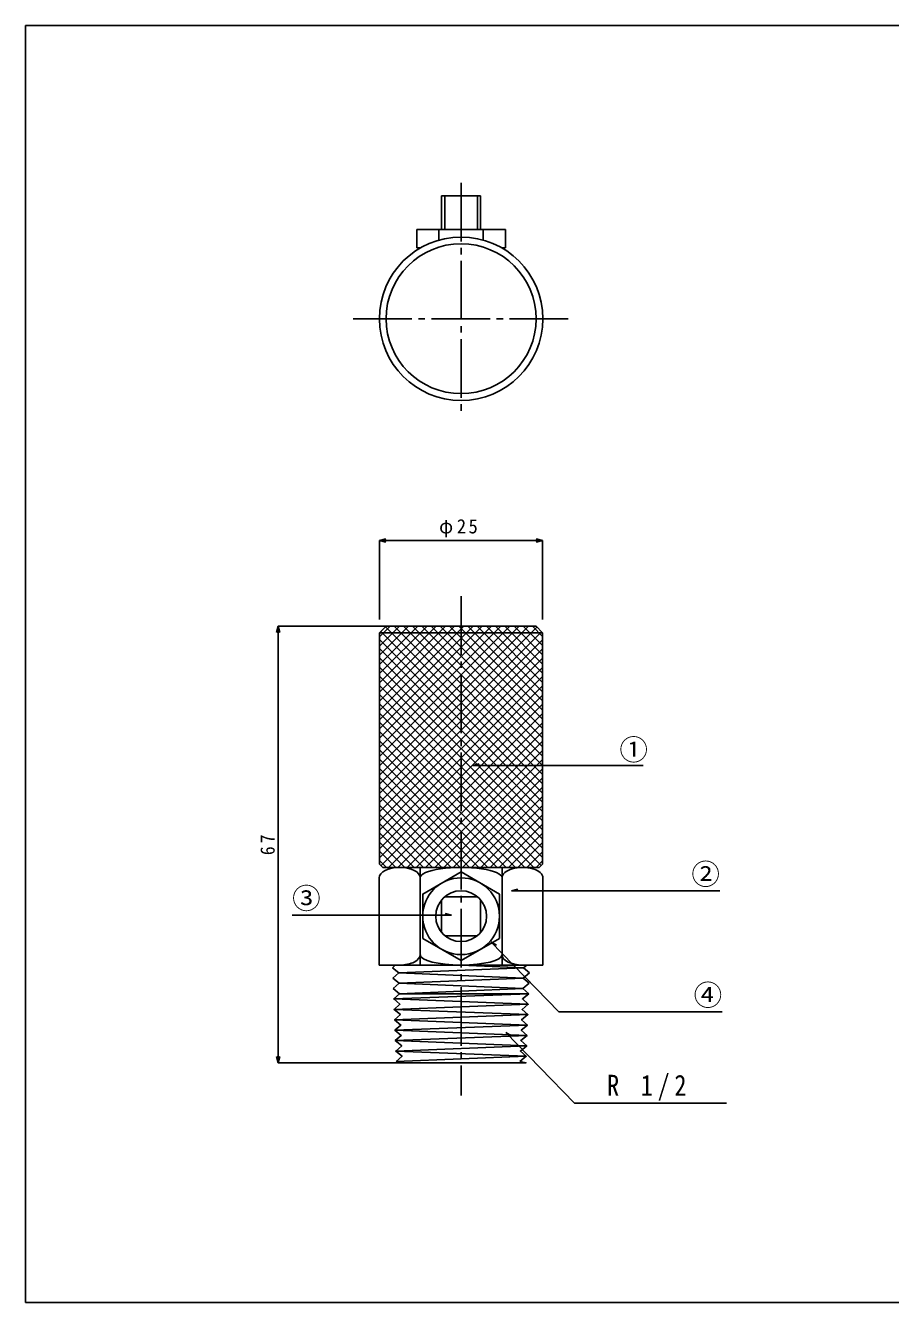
# Model space of a CAD drawing. Units: millimetres on the paper. Extents: x -140 to 140, y -97 to 99.
# Drawn here: x -139.9 to -7.3, y -96.9 to 99.1 of the extents above; entities that cross this region are included whole.
import ezdxf
from ezdxf.enums import TextEntityAlignment as Align

# ---------------------------------------------------------------- set-up
doc = ezdxf.new("R2010")
doc.units = ezdxf.units.MM
doc.linetypes.add('CHAIN2', pattern=[12, 9, -1, 1, -1])
for name, color, linetype in [('0-0_図面枠', 7, 'Continuous'), ('0-1_ノズル', 3, 'Continuous'), ('0-2', 4, 'Continuous'), ('0-6', 7, 'Continuous')]:
    doc.layers.add(name, color=color, linetype=linetype)
doc.styles.add('ＭＳ ゴシック', font='')
doc.styles.get('ＭＳ ゴシック').set_extended_font_data('MS Gothic')

msp = doc.modelspace()

# ---------------------------------------------------------------- linework, layer by layer
at = {"layer": '0-0_図面枠', "color": 5}
msp.add_line((-139.949, 99.1), (140.051, 99.1), dxfattribs=at)
msp.add_line((-139.949, 99.1), (140.051, 99.1), dxfattribs=at)
msp.add_lwpolyline([(-139.949, 99.1), (-139.949, -96.9), (140.051, -96.9), (140.051, 99.1)], dxfattribs=at)
msp.add_lwpolyline([(-139.949, 99.1), (-139.949, -96.9), (140.051, -96.9), (140.051, 99.1)], dxfattribs=at)
at = {"layer": '0-1_ノズル', "color": 7, "linetype": 'CHAIN2'}
for p, q in [((-73.135, 74.975), (-73.135, 39.22)), ((-89.695, 54.097), (-56.575, 54.097)), ((-73.135, 11.497), (-73.135, -65.114))]:
    msp.add_line(p, q, dxfattribs=at)
at = {"layer": '0-1_ノズル'}
for p, q in [((-76.135, 67.775), (-76.135, 72.975)), ((-76.135, 72.975), (-70.135, 72.975)), ((-75.627, 67.775), (-75.627, 72.975)), ((-70.643, 67.775), (-70.643, 72.975)), ((-70.135, 67.775), (-70.135, 72.975)), ((-79.935, 64.975), (-79.935, 67.775)), ((-79.935, 67.775), (-66.335, 67.775)), ((-76.535, 66.168), (-76.535, 67.775)), ((-69.735, 66.168), (-69.735, 67.775)), ((-66.335, 64.975), (-66.335, 67.775)), ((-79.374, 64.975), (-79.935, 64.975)), ((-66.335, 64.975), (-66.895, 64.975)), ((-85.635, 5.886), (-84.635, 6.886)), ((-85.635, -29.614), (-85.635, 5.886)), ((-85.635, 5.886), (-60.635, 5.886)), ((-61.635, 6.886), (-84.635, 6.886)), ((-60.635, 5.886), (-61.635, 6.886)), ((-60.635, -29.614), (-60.635, 5.886)), ((-85.135, -30.114), (-85.635, -29.614)), ((-61.135, -30.114), (-85.135, -30.114)), ((-82.555, -30.114), (-63.715, -30.114)), ((-79.415, -30.114), (-79.415, -45.114)), ((-66.855, -30.114), (-66.855, -45.114)), ((-61.135, -30.114), (-60.635, -29.614)), ((-85.695, -31.714), (-85.695, -45.114)), ((-60.575, -31.714), (-60.575, -45.114)), ((-75.635, -34.614), (-76.135, -35.114)), ((-76.135, -40.114), (-76.135, -35.114)), ((-70.635, -34.614), (-75.635, -34.614)), ((-70.135, -35.114), (-70.635, -34.614)), ((-70.135, -35.114), (-70.135, -40.114)), ((-76.135, -40.114), (-75.635, -40.614)), ((-70.635, -40.614), (-75.635, -40.614)), ((-70.635, -40.614), (-70.135, -40.114)), ((-85.695, -45.114), (-60.575, -45.114)), ((-83.225, -45.114), (-83.673, -45.514)), ((-83.673, -45.514), (-82.71, -46.314)), ((-82.71, -46.314), (-83.606, -47.114)), ((-62.642, -46.314), (-63.6, -47.114)), ((-63.538, -45.514), (-62.642, -46.314)), ((-83.606, -47.114), (-82.643, -47.914)), ((-82.643, -47.914), (-83.54, -48.714)), ((-83.54, -48.714), (-82.576, -49.514)), ((-62.704, -47.914), (-63.661, -48.714)), ((-63.661, -48.714), (-62.765, -49.514)), ((-63.6, -47.114), (-62.704, -47.914)), ((-62.765, -49.514), (-83.473, -50.314)), ((-83.104, -59.914), (-82.135, -60.114)), ((-64.118, -60.114), (-82.135, -60.114)), ((-63.135, -59.114), (-64.11, -59.914))]:
    msp.add_line(p, q, dxfattribs=at)
at = {"layer": '0-1_ノズル', "color": 7}
for p, q in [((-71.319, -14.475), (-70.353, -14.216)), ((-71.319, -14.475), (-45.203, -14.475)), ((-65.4, -33.725), (-64.434, -33.466)), ((-65.4, -33.725), (-33.434, -33.725)), ((-74.607, -37.436), (-75.573, -37.177)), ((-74.607, -37.436), (-99.06, -37.436)), ((-68.575, -41.551), (-67.717, -42.064)), ((-68.575, -41.551), (-58.156, -52.291)), ((-58.156, -52.291), (-33.085, -52.291)), ((-66.256, -55.48), (-65.398, -55.993)), ((-66.256, -55.48), (-55.738, -66.322)), ((-55.738, -66.322), (-32.422, -66.322))]:
    msp.add_line(p, q, dxfattribs=at)
at = {"layer": '0-1_ノズル'}
msp.add_lwpolyline([(-73.135, -30.814), (-79.024, -34.214), (-79.024, -41.014), (-73.135, -44.414), (-67.246, -41.014), (-67.246, -34.214)], close=True, dxfattribs=at)
for points in [[(-62.765, -49.514), (-82.576, -49.514), (-63.661, -48.714), (-82.643, -47.914), (-63.6, -47.114), (-82.71, -46.314), (-63.538, -45.514)], [(-63.059, -45.114), (-63.538, -45.514), (-73.157, -45.114)], [(-82.576, -49.514), (-83.473, -50.314), (-62.827, -51.114), (-83.412, -51.914), (-62.889, -52.714), (-83.35, -53.514), (-62.95, -54.314), (-83.289, -55.114), (-63.012, -55.914), (-83.227, -56.714), (-63.073, -57.514), (-83.165, -58.314), (-63.135, -59.114), (-83.104, -59.914)], [(-83.473, -50.314), (-82.51, -51.114), (-83.412, -51.914), (-82.443, -52.714), (-83.35, -53.514), (-82.376, -54.314), (-83.289, -55.114), (-82.31, -55.914), (-83.227, -56.714), (-82.243, -57.514), (-83.165, -58.314), (-82.176, -59.114), (-83.104, -59.914)], [(-62.765, -49.514), (-63.723, -50.314), (-62.827, -51.114), (-63.787, -51.914), (-62.889, -52.714), (-63.852, -53.514), (-62.95, -54.314), (-63.916, -55.114), (-63.012, -55.914), (-63.981, -56.714), (-63.073, -57.514), (-64.045, -58.314), (-63.135, -59.114)], [(-64.11, -59.914), (-63.173, -60.1), (-64.118, -60.114)]]:
    msp.add_lwpolyline(points, dxfattribs=at)
for centre, radius in [((-73.135, 54.097), 12.54), ((-73.135, 54.097), 11.5), ((-73.135, -37.614), 5.889), ((-73.135, -37.614), 3.9)]:
    msp.add_circle(centre, radius, dxfattribs=at)
for centre, major_axis, ratio, start_param, end_param in [((-82.555, -31.714), (-3.14, 0), 0.509554, 3.1415927, 6.2831853), ((-73.135, -31.714), (6.28, 0), 0.254777, 6.2831853, 9.424778), ((-63.715, -31.714), (3.14, 0), 0.509554, 0, 3.1415927), ((-82.555, -43.514), (-3.14, 0), 0.509554, 1.5707963, 3.1415927), ((-73.135, -43.514), (6.28, 0), 0.254777, 3.1415927, 6.2831853), ((-63.715, -43.514), (3.14, 0), 0.509554, 3.1415927, 4.712389)]:
    msp.add_ellipse(centre, major_axis=major_axis, ratio=ratio, start_param=start_param, end_param=end_param, dxfattribs=at)
at = {"layer": '0-2'}
for p, q in [((-64.224, 6.886), (-85.635, -14.524)), ((-65.638, 6.886), (-85.635, -13.11)), ((-62.81, 6.886), (-85.635, -15.939)), ((-72.709, 6.886), (-85.635, -6.039)), ((-71.295, 6.886), (-85.635, -7.453)), ((-69.881, 6.886), (-85.635, -8.867)), ((-68.467, 6.886), (-85.635, -10.282)), ((-67.053, 6.886), (-85.635, -11.696)), ((-84.023, 6.886), (-85.635, 5.275)), ((-74.124, 6.886), (-85.635, -4.625)), ((-75.538, 6.886), (-85.635, -3.211)), ((-76.952, 6.886), (-85.635, -1.796)), ((-78.366, 6.886), (-85.635, -0.382)), ((-79.78, 6.886), (-85.635, 1.032)), ((-81.195, 6.886), (-85.635, 2.446)), ((-82.609, 6.886), (-85.635, 3.86)), ((-60.808, 6.06), (-85.635, -18.767)), ((-61.515, 6.767), (-85.594, -17.312)), ((-60.635, -18.706), (-85.431, 6.09)), ((-60.635, -17.291), (-84.723, 6.797)), ((-60.635, -15.877), (-83.398, 6.886)), ((-60.635, -14.463), (-81.984, 6.886)), ((-60.635, -13.049), (-80.57, 6.886)), ((-60.635, -11.635), (-79.155, 6.886)), ((-60.635, -10.22), (-77.741, 6.886)), ((-60.635, -8.806), (-76.327, 6.886)), ((-60.635, -7.392), (-74.913, 6.886)), ((-60.635, -5.978), (-73.499, 6.886)), ((-62.81, 6.886), (-73.135, -3.439)), ((-60.635, -4.563), (-72.084, 6.886)), ((-60.635, -3.149), (-70.67, 6.886)), ((-60.635, -1.735), (-69.256, 6.886)), ((-60.635, -0.321), (-67.842, 6.886)), ((-60.635, 1.093), (-66.428, 6.886)), ((-60.635, 2.508), (-65.013, 6.886)), ((-60.635, 3.922), (-63.599, 6.886)), ((-60.635, 5.336), (-62.185, 6.886)), ((-60.635, -20.12), (-85.635, 4.88)), ((-60.635, 4.819), (-85.635, -20.181)), ((-60.635, -21.534), (-85.635, 3.466)), ((-60.635, 3.405), (-85.635, -21.595)), ((-60.635, -22.948), (-85.635, 2.052)), ((-60.635, 1.99), (-85.635, -23.01)), ((-60.635, -24.362), (-85.635, 0.638)), ((-60.635, 0.576), (-85.635, -24.424)), ((-60.635, -25.777), (-85.635, -0.777)), ((-60.635, -0.838), (-85.523, -25.726)), ((-60.635, -27.191), (-85.635, -2.191)), ((-60.635, -2.252), (-85.635, -27.252)), ((-60.635, -28.605), (-85.635, -3.605)), ((-60.635, -3.666), (-85.635, -28.666)), ((-60.837, -29.817), (-85.635, -5.019)), ((-60.635, -5.081), (-85.401, -29.847)), ((-61.954, -30.114), (-85.635, -6.434)), ((-60.635, -6.495), (-84.254, -30.114)), ((-63.369, -30.114), (-85.635, -7.848)), ((-64.783, -30.114), (-85.635, -9.262)), ((-60.635, -7.909), (-82.839, -30.114)), ((-60.635, -9.323), (-81.425, -30.114)), ((-66.197, -30.114), (-85.635, -10.676)), ((-60.635, -10.738), (-80.011, -30.114)), ((-67.611, -30.114), (-85.635, -12.09)), ((-69.026, -30.114), (-85.635, -13.505)), ((-60.635, -12.152), (-78.597, -30.114)), ((-60.635, -13.566), (-77.182, -30.114)), ((-70.44, -30.114), (-85.635, -14.919)), ((-60.635, -14.98), (-75.768, -30.114)), ((-71.854, -30.114), (-85.635, -16.333)), ((-60.635, -16.394), (-74.354, -30.114)), ((-73.268, -30.114), (-85.635, -17.747)), ((-74.682, -30.114), (-85.635, -19.161)), ((-60.635, -17.809), (-72.94, -30.114)), ((-60.635, -19.223), (-71.526, -30.114)), ((-76.097, -30.114), (-85.635, -20.576)), ((-60.635, -20.637), (-70.111, -30.114)), ((-77.511, -30.114), (-85.635, -21.99)), ((-78.925, -30.114), (-85.635, -23.404)), ((-60.635, -22.051), (-68.697, -30.114)), ((-60.635, -23.465), (-67.283, -30.114)), ((-80.339, -30.114), (-85.635, -24.818)), ((-60.635, -24.88), (-65.869, -30.114)), ((-81.753, -30.114), (-85.635, -26.233)), ((-60.635, -26.294), (-64.455, -30.114)), ((-83.168, -30.114), (-85.635, -27.647)), ((-84.582, -30.114), (-85.635, -29.061)), ((-60.635, -27.708), (-63.04, -30.114)), ((-60.635, -29.122), (-61.626, -30.114))]:
    msp.add_line(p, q, dxfattribs=at)
at = {"layer": '0-6'}
for p, q in [((-85.635, 20.045), (-84.669, 20.304)), ((-85.635, 20.045), (-60.635, 20.045)), ((-85.635, 20.045), (-84.669, 19.786)), ((-85.635, 20.045), (-85.635, 7.929)), ((-60.635, 20.045), (-61.601, 20.304)), ((-60.635, 20.045), (-61.601, 19.786)), ((-60.635, 20.045), (-60.635, 7.929)), ((-101.201, 6.886), (-101.46, 5.92)), ((-101.201, -60.114), (-101.201, 6.886)), ((-101.201, 6.886), (-100.943, 5.92)), ((-101.201, 6.886), (-78.501, 6.886)), ((-101.201, -60.114), (-101.46, -59.148)), ((-101.201, -60.114), (-100.943, -59.148)), ((-101.201, -60.114), (-78.501, -60.114)), ((-101.201, -60.114), (-78.501, -60.114))]:
    msp.add_line(p, q, dxfattribs=at)

# ---------------------------------------------------------------- texts
at = {"layer": '0-1_ノズル', "color": 7, "style": 'ＭＳ ゴシック'}
for s, p in [('①', (-48.852, -14.622)), ('②', (-37.812, -33.725)), ('③', (-99.06, -37.436)), ('④', (-37.464, -52.291))]:
    msp.add_text(s, height=3.21, dxfattribs=at).set_placement(p, align=Align.BOTTOM_LEFT)
at = {"layer": '0-1_ノズル', "color": 7, "insert": (-50.738, -65.949), "char_height": 3.21, "attachment_point": 7, "style": 'ＭＳ ゴシック'}
msp.add_mtext('\\T1.39;\\W0.85;R\\~1/2', dxfattribs=at)
at = {"layer": '0-6', "insert": (-76.51, 20.545), "char_height": 2.199, "attachment_point": 7, "style": 'ＭＳ ゴシック'}
msp.add_mtext('\\T1.26;\\W0.95;φ25', dxfattribs=at)
at = {"layer": '0-6', "insert": (-101.701, -28.239), "char_height": 2.199, "attachment_point": 7, "rotation": 90, "style": 'ＭＳ ゴシック'}
msp.add_mtext('\\T1.36;\\W0.9;67', dxfattribs=at)

doc.saveas('drawing.dxf')
